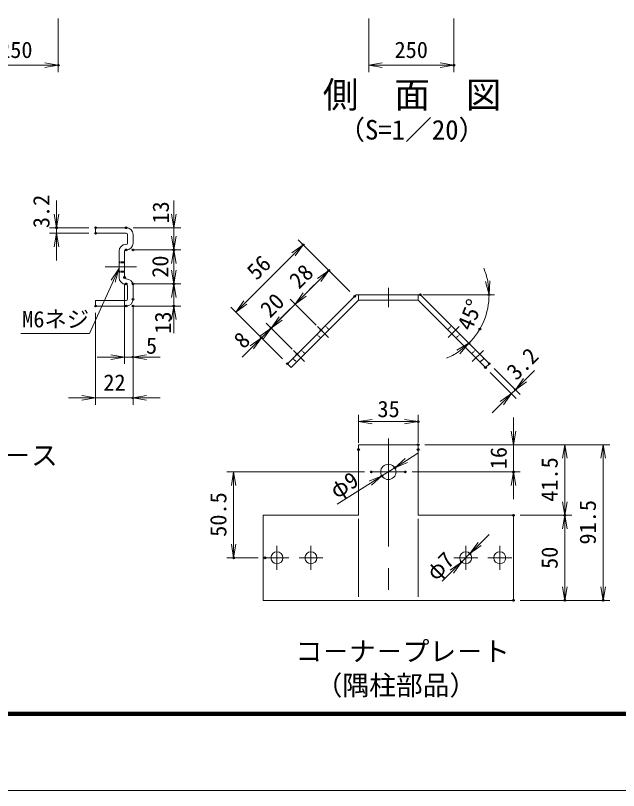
# Model space of a CAD drawing. Units: millimetres, scale not verified, with parts at other scales. Extents: x -4200 to 4200, y -2970 to 2970.
# Drawn here: x -1284 to 488, y -2970 to -692 of the extents above; entities that cross this region are included whole.
import ezdxf
from ezdxf.enums import TextEntityAlignment as Align

# ---------------------------------------------------------------- set-up
doc = ezdxf.new("R2010")
doc.units = ezdxf.units.MM
doc.header["$LTSCALE"] = 10
doc.header["$PDMODE"] = 32
doc.header["$PDSIZE"] = 5
doc.linetypes.add('USER1', pattern=[50.8, 31.75, -6.35, 6.35, -6.35])
doc.linetypes.add('USER2', pattern=[0.375, 0.25, -0.125])
for name, color, linetype, lineweight in [('0-1_D-BMK', 2, 'USER1', 13), ('0-5_D-STR3', 3, 'Continuous', 13), ('0-6_D-STR-DIM', 7, 'Continuous', 13), ('0-7_0', 7, 'Continuous', 18), ('0-9_D-TTL-TXT', 7, 'Continuous', 18), ('0-A_D-STR-TXT', 7, 'Continuous', 13), ('0-B_D-TTL', 7, 'Continuous', 18)]:
    doc.layers.add(name, color=color, linetype=linetype, lineweight=lineweight)
doc.layers.add('0-8_Defpoints', color=253, linetype='Continuous')
doc.styles.add('ＭＳ ゴシック', font='')
doc.styles.get('ＭＳ ゴシック').set_extended_font_data('MS Gothic')

# ---------------------------------------------------------------- blocks, each defined once
blk = doc.blocks.new('_Open')
at = {"layer": '0-7_0'}
blk.add_line((-10, 1.667), (0, 0), dxfattribs=at)
blk.add_lwpolyline([(-10, -1.667), (0, 0), (-10, 0)], dxfattribs=at)

msp = doc.modelspace()

# ---------------------------------------------------------------- linework, layer by layer
at = {"layer": '0-1_D-BMK'}
for p, q in [((-1020.95, -1431.23), (-928.64, -1431.23)), ((-188.29, -1493.07), (-188.29, -1549.07)), ((-364.18, -1638.67), (-396.71, -1606.15)), ((-12.4, -1638.67), (20.13, -1606.15)), ((-434.89, -1709.39), (-467.42, -1676.86)), ((58.31, -1709.39), (90.84, -1676.86)), ((-188.29, -1935.33), (-188.29, -2428.5)), ((-138.29, -2033.66), (-238.29, -2033.66)), ((-515.79, -2251.16), (-515.79, -2321.16)), ((-415.79, -2251.16), (-415.79, -2321.16)), ((39.21, -2251.16), (39.21, -2321.16)), ((139.21, -2251.16), (139.21, -2321.16)), ((-480.79, -2286.16), (-550.79, -2286.16)), ((-380.79, -2286.16), (-450.79, -2286.16)), ((4.21, -2286.16), (74.21, -2286.16)), ((104.21, -2286.16), (174.21, -2286.16))]:
    msp.add_line(p, q, dxfattribs=at)
at = {"layer": '0-5_D-STR3'}
for p, q in [((-1048.59, -1316.23), (-1048.59, -1332.23)), ((-1048.59, -1316.23), (-958.59, -1316.23)), ((-1048.59, -1332.23), (-958.59, -1332.23)), ((-954.59, -1336.23), (-954.59, -1361.23)), ((-938.59, -1336.23), (-938.59, -1361.23)), ((-959.59, -1365.23), (-958.59, -1365.23)), ((-979.59, -1385.23), (-979.59, -1462.23)), ((-963.59, -1385.23), (-963.59, -1462.23)), ((-959.59, -1381.23), (-958.59, -1381.23)), ((-959.59, -1466.23), (-958.59, -1466.23)), ((-959.59, -1482.23), (-958.59, -1482.23)), ((-954.59, -1486.23), (-954.59, -1526.23)), ((-938.59, -1486.23), (-938.59, -1526.23)), ((-282.42, -1513.07), (-485.09, -1715.75)), ((-282.42, -1513.07), (-94.16, -1513.07)), ((-275.79, -1513.07), (-275.79, -1529.07)), ((-100.79, -1513.07), (-100.79, -1529.07)), ((-94.16, -1513.07), (108.51, -1715.75)), ((-1048.59, -1530.23), (-958.59, -1530.23)), ((-1048.59, -1530.23), (-1048.59, -1546.23)), ((-1048.59, -1546.23), (-958.59, -1546.23)), ((-275.79, -1529.07), (-473.78, -1727.06)), ((-275.79, -1529.07), (-100.79, -1529.07)), ((-100.79, -1529.07), (97.2, -1727.06)), ((-473.78, -1727.06), (-485.09, -1715.75)), ((97.2, -1727.06), (108.51, -1715.75)), ((-275.79, -1953.66), (-275.79, -2161.16)), ((-100.79, -1953.66), (-275.79, -1953.66)), ((-100.79, -1953.66), (-100.79, -2161.16)), ((-275.79, -2161.16), (-555.79, -2161.16)), ((-555.79, -2161.16), (-555.79, -2411.16)), ((-100.79, -2161.16), (179.21, -2161.16)), ((179.21, -2161.16), (179.21, -2411.16)), ((-275.79, -2171.96), (-275.79, -2401.14)), ((-100.79, -2171.96), (-100.79, -2401.14)), ((-100.79, -2411.16), (-555.79, -2411.16)), ((-275.79, -2411.16), (179.21, -2411.16))]:
    msp.add_line(p, q, dxfattribs=at)
at = {"layer": '0-5_D-STR3', "linetype": 'USER2'}
for p, q in [((-979.59, -1416.23), (-963.59, -1416.23)), ((-979.59, -1418.93), (-963.59, -1418.93)), ((-979.59, -1443.52), (-963.59, -1443.52)), ((-979.59, -1446.23), (-963.59, -1446.23)), ((-362.41, -1615.69), (-373.72, -1604.38)), ((-14.17, -1615.69), (-2.86, -1604.38)), ((-387.16, -1640.44), (-398.47, -1629.13)), ((10.58, -1640.44), (21.89, -1629.13)), ((-433.12, -1686.4), (-444.43, -1675.09)), ((56.54, -1686.4), (67.86, -1675.09)), ((-457.87, -1711.15), (-469.18, -1699.84)), ((81.29, -1711.15), (92.6, -1699.84))]:
    msp.add_line(p, q, dxfattribs=at)
at = {"layer": '0-5_D-STR3'}
for centre, radius in [((-188.29, -2033.66), 22.5), ((-515.79, -2286.16), 17.5), ((-415.79, -2286.16), 17.5), ((39.21, -2286.16), 17.5), ((139.21, -2286.16), 17.5)]:
    msp.add_circle(centre, radius, dxfattribs=at)
for centre, radius, start, end in [((-958.59, -1336.23), 20, 0, 90), ((-958.59, -1336.23), 4, 0, 90), ((-959.59, -1385.23), 20, 90, 180), ((-958.59, -1361.23), 4, 270, 0), ((-958.59, -1361.23), 20, 270, 0), ((-959.59, -1385.23), 4, 90, 180), ((-959.59, -1462.23), 20, 180, 270), ((-959.59, -1462.23), 4, 180, 270), ((-958.59, -1486.23), 20, 0, 90), ((-958.59, -1486.23), 4, 0, 90), ((-958.59, -1526.23), 4, 270, 0), ((-958.59, -1526.23), 20, 270, 0)]:
    msp.add_arc(centre, radius, start, end, dxfattribs=at)
at = {"layer": '0-6_D-STR-DIM'}
for p, q in [((-1158.13, -701.08), (-1158.13, -858.4)), ((-246.11, -701.08), (-246.11, -858.4)), ((3.89, -701.08), (3.89, -858.4)), ((-1408.13, -838.4), (-1158.13, -838.4)), ((-246.11, -838.4), (3.89, -838.4)), ((-1163.59, -1276.23), (-1163.59, -1236.23)), ((-818.59, -1276.23), (-818.59, -1236.23)), ((-1068.59, -1316.23), (-1183.59, -1316.23)), ((-1163.59, -1332.23), (-1163.59, -1316.23)), ((-938.59, -1316.23), (-798.59, -1316.23)), ((-818.59, -1341.23), (-818.59, -1301.23)), ((-818.59, -1316.23), (-818.59, -1381.23)), ((-1068.59, -1332.23), (-1183.59, -1332.23)), ((-636.77, -1564.07), (-438.78, -1366.08)), ((-301.25, -1503.62), (-452.92, -1351.94)), ((-1163.59, -1372.23), (-1163.59, -1412.23)), ((-938.59, -1381.23), (-798.59, -1381.23)), ((-918.59, -1381.23), (-798.59, -1381.23)), ((-818.59, -1381.23), (-818.59, -1481.23)), ((-818.59, -1441.23), (-818.59, -1401.23)), ((-818.59, -1421.23), (-818.59, -1461.23)), ((-301.25, -1503.62), (-377.58, -1427.29)), ((-462.43, -1540.42), (-363.43, -1441.43)), ((-963.59, -1482.23), (-963.59, -1716.23)), ((-938.59, -1481.23), (-798.59, -1481.23)), ((-918.59, -1481.23), (-798.59, -1481.23)), ((-818.59, -1481.23), (-818.59, -1546.23)), ((-434.14, -1512.14), (-405.86, -1483.86)), ((-818.59, -1521.23), (-818.59, -1561.23)), ((-86.81, -1513.07), (123.38, -1513.07)), ((-938.59, -1546.23), (-798.59, -1546.23)), ((-938.59, -1546.23), (-938.59, -1716.23)), ((-462.43, -1540.42), (-533.14, -1611.14)), ((-400.24, -1602.61), (-476.57, -1526.28)), ((-400.24, -1602.61), (-476.57, -1526.28)), ((-1048.59, -1566.23), (-1048.59, -1836.23)), ((-938.59, -1566.23), (-938.59, -1836.23)), ((-499.24, -1701.61), (-650.91, -1549.93)), ((-504.85, -1582.85), (-476.57, -1554.57)), ((-818.59, -1586.23), (-818.59, -1626.23)), ((-533.14, -1611.14), (-561.42, -1639.42)), ((-470.95, -1673.32), (-547.28, -1596.99)), ((-470.95, -1673.32), (-547.28, -1596.99)), ((-561.42, -1639.42), (-589.71, -1667.7)), ((-499.24, -1701.61), (-575.57, -1625.28)), ((-589.71, -1667.7), (-617.99, -1695.99)), ((-1003.59, -1696.23), (-1043.59, -1696.23)), ((-963.59, -1696.23), (-938.59, -1696.23)), ((-898.59, -1696.23), (-858.59, -1696.23)), ((122.66, -1729.89), (199.07, -1806.3)), ((111.34, -1741.21), (187.75, -1817.62)), ((213.21, -1763.88), (241.49, -1735.59)), ((173.61, -1803.47), (184.92, -1792.16)), ((-1088.59, -1816.23), (-1128.59, -1816.23)), ((-1048.59, -1816.23), (-938.59, -1816.23)), ((-898.59, -1816.23), (-858.59, -1816.23)), ((145.33, -1831.76), (117.04, -1860.04)), ((-275.79, -1948), (-275.79, -1865.97)), ((-100.79, -1948), (-100.79, -1865.97)), ((-275.79, -1885.97), (-100.79, -1885.97)), ((179.21, -1913.66), (179.21, -1873.66)), ((-80.79, -1953.66), (350.49, -1953.66)), ((-80.79, -1953.66), (199.21, -1953.66)), ((-80.79, -1953.66), (462.77, -1953.66)), ((179.21, -1953.66), (179.21, -2033.66)), ((330.49, -1953.66), (330.49, -2161.16)), ((442.77, -1953.66), (442.77, -2411.16)), ((-135.43, -2000.31), (-101.6, -1978.97)), ((-207.32, -2045.67), (-169.26, -2021.66)), ((-258.29, -2033.66), (-663.04, -2033.66)), ((-643.04, -2033.66), (-643.04, -2286.16)), ((-118.29, -2033.66), (199.21, -2033.66)), ((-339.18, -2128.84), (-241.15, -2067.01)), ((179.21, -2073.66), (179.21, -2113.66)), ((199.21, -2161.16), (350.49, -2161.16)), ((199.21, -2161.16), (350.49, -2161.16)), ((330.49, -2161.16), (330.49, -2411.16)), ((79.99, -2245.62), (108.36, -2217.42)), ((51.62, -2273.82), (26.8, -2298.5)), ((-570.79, -2286.16), (-663.04, -2286.16)), ((-1.57, -2326.7), (-29.94, -2354.9)), ((199.21, -2411.16), (350.49, -2411.16)), ((199.21, -2411.16), (462.77, -2411.16))]:
    msp.add_line(p, q, dxfattribs=at)
for start, end in [(11.37381, 22.74762), (315, 0), (292.25238, 303.62619)]:
    msp.add_arc((-94.16, -1513.07), 201.83, start, end, dxfattribs=at)
at = {"layer": '0-8_Defpoints'}
for p in [(-1158.13, -838.4), (3.89, -838.4), (-1163.59, -1316.23), (-1048.59, -1316.23), (-958.59, -1316.23), (-1048.59, -1332.23), (-438.78, -1366.08), (-958.59, -1381.23), (-938.59, -1381.23), (-818.59, -1381.23), (-363.43, -1441.43), (-963.59, -1462.23), (-958.59, -1481.23), (-938.59, -1481.23), (-818.59, -1481.23), (-938.59, -1526.23), (-287.1, -1517.76), (-287.1, -1517.76), (-94.16, -1513.07), (107.67, -1513.07), (-1048.59, -1546.23), (-958.59, -1546.23), (-938.59, -1546.23), (-818.59, -1546.23), (-533.14, -1611.14), (-386.1, -1616.75), (-386.1, -1616.75), (80.63, -1613.99), (-561.42, -1639.42), (48.55, -1655.79), (-456.81, -1687.47), (-456.81, -1687.47), (-938.59, -1696.23), (-485.09, -1715.75), (-485.09, -1715.75), (97.2, -1727.06), (108.51, -1715.75), (184.92, -1792.16), (-938.59, -1816.23), (-100.79, -1885.97), (-100.79, -1953.66), (-100.79, -1953.66), (-275.79, -1968), (-100.79, -1968), (-169.26, -2021.66), (-238.29, -2033.66), (-207.32, -2045.67), (-138.29, -2033.66), (179.21, -2033.66), (179.21, -2161.16), (330.49, -2161.16), (51.62, -2273.82), (-643.04, -2286.16), (-550.79, -2286.16), (26.8, -2298.5), (179.21, -2411.16), (179.21, -2411.16), (330.49, -2411.16), (442.77, -2411.16)]:
    msp.add_point(p, dxfattribs=at)
at = {"layer": '0-A_D-STR-TXT'}
msp.add_lwpolyline([(-1268.81, -1627.28), (-1066.94, -1627.28), (-981.51, -1438.52)], dxfattribs=at)
at = {"layer": '0-B_D-TTL'}
for points in [[(-4200, -2970), (4200, -2970), (4200, 2970), (-4200, 2970)], [(-3930, 2750), (3930, 2750), (3930, -2750), (-3930, -2750)], [(-3927.5, 2747.5), (3927.5, 2747.5), (3927.5, -2747.5), (-3927.5, -2747.5)], [(-3925, 2745), (3925, 2745), (3925, -2745), (-3925, -2745)], [(-3922.5, 2742.5), (3922.5, 2742.5), (3922.5, -2742.5), (-3922.5, -2742.5)], [(-3920, 2740), (3920, 2740), (3920, -2740), (-3920, -2740)]]:
    msp.add_lwpolyline(points, close=True, dxfattribs=at)

# ---------------------------------------------------------------- block references
at = {"layer": '0-6_D-STR-DIM', "xscale": 4, "yscale": 4}
for p in [(-1158.13, -838.4), (3.89, -838.4), (-963.59, -1696.23), (-1048.59, -1816.23), (-100.79, -1885.97)]:
    msp.add_blockref('_Open', p, dxfattribs=at)
for p, rotation in [((-246.11, -838.4), 180), ((-1163.59, -1316.23), 270), ((-818.59, -1316.23), 270), ((-1163.59, -1332.23), 90), ((-818.59, -1381.23), 270), ((-438.78, -1366.08), 45), ((-818.59, -1381.23), 90), ((-818.59, -1481.23), 270), ((-363.43, -1441.43), 45), ((107.67, -1513.07), 275.6869), ((-818.59, -1481.23), 90), ((-462.43, -1540.42), 225), ((-462.43, -1540.42), 225), ((-818.59, -1546.23), 90), ((-636.77, -1564.07), 225), ((-533.14, -1611.14), 225), ((-533.14, -1611.14), 45), ((-561.42, -1639.42), 45), ((48.55, -1655.79), 39.3131), ((-938.59, -1696.23), 180), ((184.92, -1792.16), 225), ((173.61, -1803.47), 45), ((-938.59, -1816.23), 180), ((-275.79, -1885.97), 180), ((179.21, -1953.66), 270), ((330.49, -1953.66), 90), ((442.77, -1953.66), 90), ((-169.26, -2021.66), 212.24477), ((-643.04, -2033.66), 90), ((-207.32, -2045.67), 32.24477), ((179.21, -2033.66), 90), ((330.49, -2161.16), 270), ((330.49, -2161.16), 90), ((-643.04, -2286.16), 270), ((51.62, -2273.82), 224.8284), ((26.8, -2298.5), 44.8284), ((330.49, -2411.16), 270), ((442.77, -2411.16), 270)]:
    msp.add_blockref('_Open', p, dxfattribs=dict(at, rotation=rotation))
at = {"layer": '0-A_D-STR-TXT', "xscale": 4, "yscale": 4, "rotation": 65.64729}
msp.add_blockref('_Open', (-980.68, -1436.7), dxfattribs=at)

# ---------------------------------------------------------------- texts
at = {"layer": '0-6_D-STR-DIM', "style": 'ＭＳ ゴシック'}
for s, p in [('250', (-1332.14, -831.65)), ('250', (-170.12, -831.65)), ('5', (-900.61, -1700.93)), ('22', (-1025.82, -1809.48)), ('35', (-220.28, -1887.23))]:
    msp.add_text(s, height=48.09, dxfattribs=at).set_placement(p, align=Align.BOTTOM_LEFT)
for s, rotation, p in [('3.2', 90, (-1169.73, -1317.31)), ('13', 90, (-818.82, -1303.9)), ('20', 90, (-820.27, -1463.12)), ('56', 45, (-565.26, -1483.02)), ('28', 45, (-440.6, -1509.05)), ('20', 45, (-525.72, -1594.17)), ('45°', 67.5, (69.5, -1627.73)), ('13', 90, (-812.26, -1627.55)), ('8', 45, (-603.47, -1684.78)), ('3.2', 45, (198.19, -1777.45)), ('16', 90, (173.99, -2025.82)), ('41.5', 90, (323.75, -2121.52)), ('φ9', 32.245, (-332.82, -2126.32)), ('50.5', 90, (-649.79, -2224.41)), ('91.5', 90, (436.02, -2247.16)), ('φ7', 44.828, (-38.49, -2366.48)), ('50', 90, (323.75, -2318.79))]:
    msp.add_text(s, height=48.09, rotation=rotation, dxfattribs=at).set_placement(p, align=Align.BOTTOM_LEFT)
at = {"layer": '0-9_D-TTL-TXT', "style": 'ＭＳ ゴシック'}
for s, height, p in [('側\u3000面\u3000図', 76.98, (-381.01, -986.83)), ('（S=1／20）', 57.7, (-335.52, -1074.3)), ('継手ピ－ス', 57.7, (-1553.2, -2031.1)), ('コ－ナ－プレ－ト', 57.7, (-461.08, -2607)), ('（隅柱部品）', 57.7, (-402.12, -2707))]:
    msp.add_text(s, height=height, dxfattribs=at).set_placement(p, align=Align.BOTTOM_LEFT)
at = {"layer": '0-A_D-STR-TXT', "style": 'ＭＳ ゴシック'}
msp.add_text('M6ネジ', height=48.09, dxfattribs=at).set_placement((-1264.33, -1623.31), align=Align.BOTTOM_LEFT)

doc.saveas('drawing.dxf')
